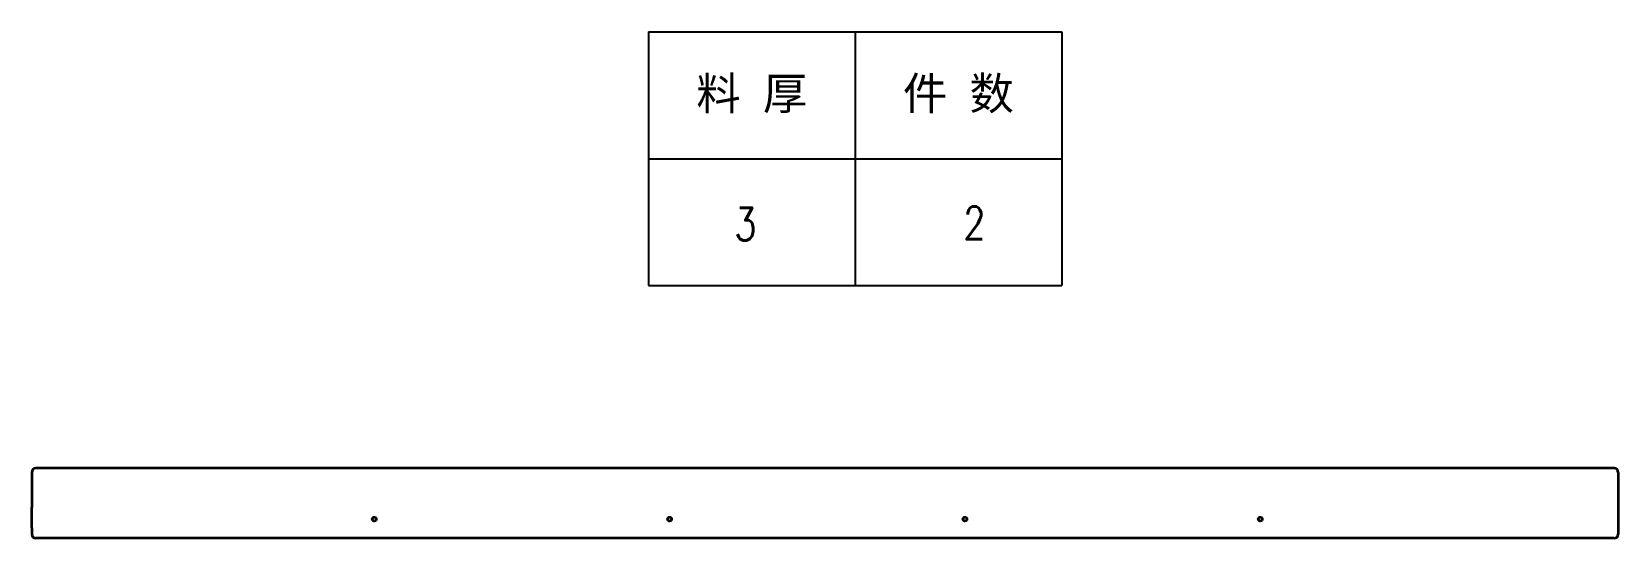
# Model space of a CAD drawing. Header units: millimetres. Extents: x -1727 to 307751, y -105919 to 6637.
# Drawn here: x 28086 to 30036, y 5258 to 5880 of the extents above; entities that cross this region are included whole.
import ezdxf
from ezdxf.enums import TextEntityAlignment as Align

# ---------------------------------------------------------------- set-up
doc = ezdxf.new("R2010")
doc.units = ezdxf.units.MM
doc.linetypes.add('DASHED', pattern=[15, 12, -3])
doc.linetypes.add('HIDDEN-HOKUTO', pattern=[3.8, 2.5, -1.3])
doc.layers.add('AM_HID', color=1, linetype='HIDDEN-HOKUTO')
doc.layers.add('AM_VIS', color=7, linetype='Continuous')
doc.styles.add('DIM', font='txt.shx', dxfattribs={"width": 0.8, "bigfont": 'bigfont.shx'})
doc.styles.get("Standard").update_dxf_attribs({"font": 'arial.ttf'})

# ---------------------------------------------------------------- blocks, each defined once
blk = doc.blocks.new('*T16')
at = {"color": 0, "linetype": 'ByBlock', "lineweight": -2, "transparency": 16777216}
for p, q in [((0, 0), (127, 0)), ((0, 0), (0, -78)), ((63.5, 0), (63.5, -78)), ((127, 0), (127, -78)), ((0, -39), (127, -39)), ((0, -78), (127, -78))]:
    blk.add_line(p, q, dxfattribs=at)
at = {"color": 0, "transparency": 16777216, "char_height": 10, "width": 60.5, "attachment_point": 5}
for s, insert in [('{\\fSimSun|b0|i0|c134|p2;料 厚}', (31.75, -19.5)), ('{\\fSimSun|b0|i0|c134|p2;件 数}', (95.25, -19.5))]:
    blk.add_mtext(s, dxfattribs=dict(at, insert=insert))
blk = doc.blocks.new('拆图参数')
blk.add_blockref('*T16', (-63.5, 78))
at = {"style": 'DIM', "width": 0.8}
blk.add_attdef('6', text='', height=10, dxfattribs=at).set_placement((-37.13, 18.91), align=Align.MIDDLE_LEFT)
blk.add_attdef('1', text='', height=10, dxfattribs=at).set_placement((36.65, 19.27), align=Align.MIDDLE_CENTER)

msp = doc.modelspace()

# ---------------------------------------------------------------- linework, layer by layer
at = {"layer": 'AM_HID', "linetype": 'DASHED', "lineweight": 13, "ltscale": 6}
msp.add_line((30035.50981, 5283.8662), (30035.50981, 5283.8511), dxfattribs=at)
at = {"layer": 'AM_VIS', "color": 7, "lineweight": 35, "ltscale": 6}
for p, q in [((30030.50981, 5343.86623), (28090.50981, 5343.86623)), ((28085.50981, 5338.86623), (28085.50981, 5295.86623)), ((30035.50981, 5338.86623), (30035.50981, 5295.86623)), ((28085.50981, 5283.86623), (28085.50981, 5295.86623)), ((30035.50981, 5295.86623), (30035.50981, 5283.86623)), ((28085.50981, 5270.86623), (28085.50981, 5283.8662)), ((28085.50981, 5270.86623), (28085.50981, 5268.86623)), ((28085.50981, 5268.86623), (28085.50981, 5262.86623)), ((30035.50981, 5283.8511), (30035.50981, 5270.86623)), ((30035.50981, 5270.86623), (30035.50981, 5268.86623)), ((30035.50981, 5268.86623), (30035.50981, 5262.86623)), ((30030.50981, 5257.86623), (28090.50981, 5257.86623))]:
    msp.add_line(p, q, dxfattribs=at)
for centre in [(28506.50981, 5281.36623), (28869.50981, 5281.36623), (29232.50981, 5281.36623), (29595.50981, 5281.36623)]:
    msp.add_circle(centre, 2.4585, dxfattribs=at)
for centre, start, end in [((28090.50981, 5338.86623), 90, 180), ((30030.50981, 5338.86623), 0, 90), ((28090.50981, 5262.86623), 180, 270), ((30030.50981, 5262.86623), 270, 0)]:
    msp.add_arc(centre, 5, start, end, dxfattribs=at)

# ---------------------------------------------------------------- block references
at = {"xscale": 4, "yscale": 4, "zscale": 4}
msp.add_blockref('拆图参数', (29097.51623, 5568.25173), dxfattribs=at).add_auto_attribs({'1': '2', '6': '3'})

doc.saveas('drawing.dxf')
